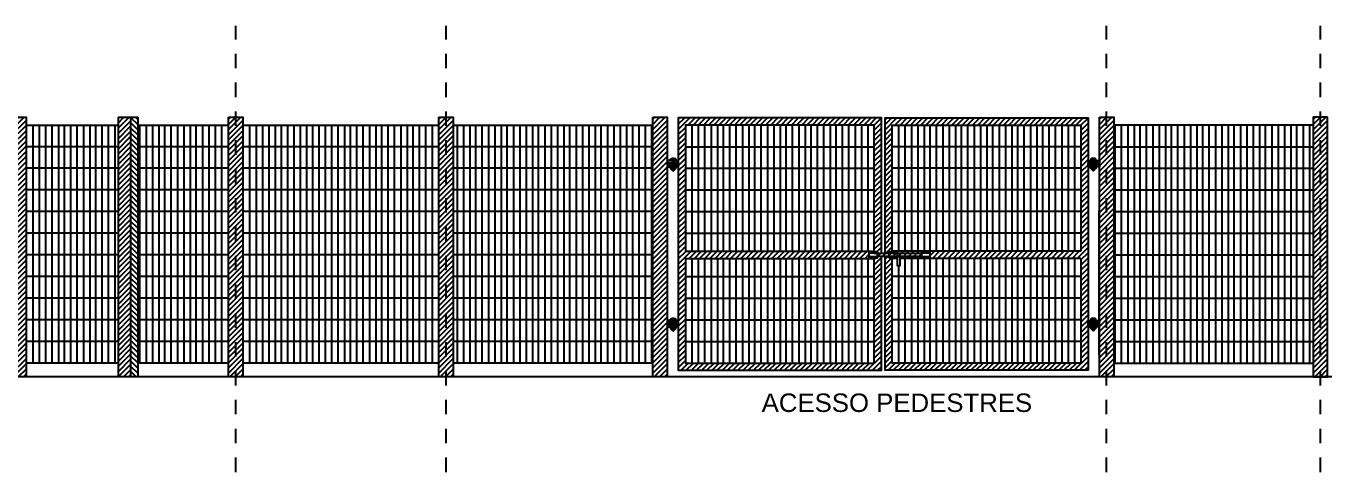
# Model space of a CAD drawing. Extents: x 257.2 to 349.4, y 13.2 to 90.5.
# Drawn here: x 304.5 to 313.51, y 48.4 to 51.49 of the extents above; entities that cross this region are included whole.
import ezdxf

# ---------------------------------------------------------------- set-up
doc = ezdxf.new("R2010")
doc.units = 0
doc.header["$LTSCALE"] = 0.005
doc.linetypes.add('C5', pattern=[60, 50, -5, 0, -5])
doc.layers.get('0').update_dxf_attribs({"linetype": 'CONTINUOUS'})
for name, color, linetype in [('02', 2, 'CONTINUOUS'), ('A-ESQUADRIAS', 2, 'CONTINUOUS'), ('ARQ-EXO-1_025', 251, 'C5'), ('ARQ-HTC', 9, 'CONTINUOUS'), ('ARQ-SMB-1_100', 1, 'CONTINUOUS'), ('PILAR_RECT', 6, 'CONTINUOUS'), ('PORTAL_VTA_PROX', 1, 'CONTINUOUS')]:
    doc.layers.add(name, color=color, linetype=linetype)
doc.styles.add('ESC-50-A20', font='arial.ttf', dxfattribs={"height": 0.1})
pattern_1 = [(45, (98.681149, -48.419992), (-0.0179605122, 0.0179605122), [])]

msp = doc.modelspace()

# ---------------------------------------------------------------- hatches: boundary and pattern name
at = {"layer": 'ARQ-HTC', "linetype": 'Continuous'}
h = msp.add_hatch(dxfattribs=at)
h.set_pattern_fill('ANSI31', color=150, scale=0.008)
h.set_pattern_definition([(45, (95.715885, -48.419992), (-0.0179605122, 0.0179605122), [])])
h.paths.add_polyline_path([(304.4967, 50.8593), (304.3967, 50.8593), (304.3967, 49.0593), (304.4967, 49.0593)])
h = msp.add_hatch(dxfattribs=at)
h.set_pattern_fill('ANSI31', color=150, scale=0.008)
h.set_pattern_definition([(45, (84.714996, 37.77037), (-0.0179605122, 0.0179605122), [])])
h.paths.add_polyline_path([(305.2217, 50.8593), (305.1351, 50.8593), (305.1351, 49.0593), (305.2217, 49.0593)])
h = msp.add_hatch(dxfattribs=at)
h.set_pattern_fill('ANSI31', color=150, scale=0.008, angle=90)
h.set_pattern_definition([(135, (84.714996, 37.77037), (-0.0179605122, -0.0179605122), [])])
h.paths.add_polyline_path([(305.2717, 50.8593), (305.2217, 50.8593), (305.2217, 49.0593), (305.2717, 49.0593)])
h = msp.add_hatch(dxfattribs=at)
h.set_pattern_fill('ANSI31', color=150, scale=0.008)
h.set_pattern_definition([(45, (97.221413, -48.419992), (-0.0179605122, 0.0179605122), [])])
h.paths.add_polyline_path([(306.0023, 50.8593), (305.9023, 50.8593), (305.9023, 49.0593), (306.0023, 49.0593)])
h = msp.add_hatch(dxfattribs=at)
h.set_pattern_fill('ANSI31', color=150, scale=0.008)
h.set_pattern_definition(pattern_1)
h.paths.add_polyline_path([(307.462, 50.8593), (307.362, 50.8593), (307.362, 49.0593), (307.462, 49.0593)])
h = msp.add_hatch(dxfattribs=at)
h.set_pattern_fill('ANSI31', color=150, scale=0.008)
h.set_pattern_definition([(45, (100.165885, -48.419992), (-0.0179605122, 0.0179605122), [])])
h.paths.add_polyline_path([(308.9467, 50.8593), (308.8467, 50.8593), (308.8467, 49.0593), (308.9467, 49.0593)])
h = msp.add_hatch(dxfattribs=at)
h.set_pattern_fill('ANSI31', color=150, scale=0.008)
h.set_pattern_definition([(45, (121.176426, -48.419992), (-0.0179605122, 0.0179605122), [])])
h.paths.add_polyline_path([(310.4343, 50.8552), (309.0242, 50.8552), (309.0242, 49.1052), (310.4343, 49.1052), (310.4343, 49.894), (310.4849, 49.894), (310.4849, 49.9165), (310.4343, 49.9165)])
h.paths.add_polyline_path([(310.3843, 50.8052), (310.3843, 49.9302), (309.0742, 49.9302), (309.0742, 50.8052)], flags=16)
h.paths.add_polyline_path([(310.3397, 50.6552), (310.3397, 50.0552), (309.1179, 50.0552), (309.1179, 50.6552)], flags=0)
h.paths.add_polyline_path([(310.2953, 50.5052), (310.2953, 50.2052), (309.1624, 50.2052), (309.1624, 50.5052)], flags=0)
h.paths.add_polyline_path([(310.3843, 49.8802), (310.3843, 49.1552), (309.0742, 49.1552), (309.0742, 49.8802)], flags=16)
h.paths.add_polyline_path([(310.3397, 49.7552), (310.3397, 49.3052), (309.1179, 49.3052), (309.1179, 49.7552)], flags=0)
h.paths.add_polyline_path([(310.2953, 49.6052), (310.2953, 49.4552), (309.1624, 49.4552), (309.1624, 49.6052)], flags=0)
h.paths.add_polyline_path([(310.3474, 49.9265), (310.4073, 49.9265), (310.4073, 49.884), (310.3474, 49.884)], flags=16)
h.paths.add_polyline_path([(311.8692, 50.8552), (310.4593, 50.8552), (310.4593, 49.9165), (310.4849, 49.9165), (310.4849, 49.894), (310.4593, 49.894), (310.4593, 49.1052), (311.8692, 49.1052)])
h.paths.add_polyline_path([(311.8192, 50.8052), (311.8192, 49.9302), (310.5093, 49.9302), (310.5093, 50.8052)], flags=16)
h.paths.add_polyline_path([(311.7746, 50.6552), (311.7746, 50.0552), (310.5528, 50.0552), (310.5528, 50.6552)], flags=0)
h.paths.add_polyline_path([(311.7302, 50.5052), (311.7302, 50.2052), (310.5973, 50.2052), (310.5973, 50.5052)], flags=0)
h.paths.add_polyline_path([(310.7723, 49.9265), (310.7723, 49.884), (310.7125, 49.884), (310.7125, 49.894), (310.5627, 49.894), (310.5627, 49.8802), (311.8192, 49.8802), (311.8192, 49.1552), (310.5093, 49.1552), (310.5093, 49.8802), (310.5447, 49.8802), (310.5447, 49.894), (310.5452, 49.894), (310.5627, 49.894), (310.7125, 49.894), (310.7125, 49.9265)], flags=16)
h.paths.add_polyline_path([(311.7746, 49.7552), (311.7746, 49.3052), (310.5528, 49.3052), (310.5528, 49.7552)], flags=0)
h.paths.add_polyline_path([(311.7302, 49.6052), (311.7302, 49.4552), (310.5973, 49.4552), (310.5973, 49.6052)], flags=0)
h = msp.add_hatch(dxfattribs=at)
h.set_pattern_fill('ANSI31', color=150, scale=0.008)
h.set_pattern_definition([(45, (103.265885, -48.419992), (-0.0179605122, 0.0179605122), [])])
h.paths.add_polyline_path([(312.0467, 50.8593), (311.9467, 50.8593), (311.9467, 49.0593), (312.0467, 49.0593)])
h = msp.add_hatch(dxfattribs=at)
h.set_pattern_fill('ANSI31', color=150, scale=0.008)
h.set_pattern_definition(pattern_1)
h.paths.add_polyline_path([(313.4315, 50.8593), (313.5315, 50.8593), (313.5315, 49.0593), (313.4315, 49.0593)])

# ---------------------------------------------------------------- linework, layer by layer
at = {"color": 3}
for p, q in [((305.1351, 50.8593), (305.1351, 49.0593)), ((305.1351, 50.8593), (305.2717, 50.8593)), ((305.2217, 50.8593), (305.2217, 49.0593)), ((305.2717, 50.8593), (305.2717, 49.0593)), ((309.0742, 49.9302), (310.3843, 49.9302)), ((311.8192, 49.9302), (310.5093, 49.9302)), ((309.0742, 49.8802), (310.3843, 49.8802)), ((310.5447, 49.8802), (310.5093, 49.8802)), ((311.8192, 49.8802), (310.5627, 49.8802))]:
    msp.add_line(p, q, dxfattribs=at)
for points in [[(304.3967, 50.8593), (304.4967, 50.8593), (304.4967, 49.0593), (304.4967, 49.0593), (304.3967, 49.0593), (304.3967, 50.8593)], [(305.9023, 50.8593), (306.0023, 50.8593), (306.0023, 49.0593), (306.0023, 49.0593), (305.9023, 49.0593), (305.9023, 50.8593)], [(307.362, 50.8593), (307.462, 50.8593), (307.462, 49.0593), (307.462, 49.0593), (307.362, 49.0593), (307.362, 50.8593)], [(308.8467, 50.8593), (308.9467, 50.8593), (308.9467, 49.0593), (308.9467, 49.0593), (308.8467, 49.0593), (308.8467, 50.8593)], [(310.4343, 49.9165), (310.4343, 50.8552), (309.0242, 50.8552), (309.0242, 49.1052), (310.4343, 49.1052), (310.4343, 49.894)], [(310.4593, 49.9165), (310.4593, 50.8552), (311.8692, 50.8552), (311.8692, 49.1052), (310.4593, 49.1052), (310.4593, 49.894)], [(311.9467, 50.8593), (312.0467, 50.8593), (312.0467, 49.0593), (312.0467, 49.0593), (311.9467, 49.0593), (311.9467, 50.8593)], [(313.5315, 50.8593), (313.4315, 50.8593), (313.4315, 49.0593), (313.4315, 49.0593), (313.5315, 49.0593), (313.5315, 50.8593)], [(310.3843, 49.9302), (310.3843, 50.8052), (309.0742, 50.8052), (309.0742, 49.9302)], [(310.5093, 49.9302), (310.5093, 50.8052), (311.8192, 50.8052), (311.8192, 49.9302)], [(309.0742, 49.8802), (309.0742, 49.1552), (310.3843, 49.1552), (310.3843, 49.8802)], [(311.8192, 49.8802), (311.8192, 49.1552), (310.5093, 49.1552), (310.5093, 49.8802)]]:
    msp.add_lwpolyline(points, dxfattribs=at)
at = {"layer": '02', "color": 253, "linetype": 'Continuous'}
for p, q in [((311.9457, 49.2093, 0.8119), (311.9457, 50.2093, 0.8119)), ((311.9467, 49.4093, 0.8119), (311.8692, 49.4093, 0.8119))]:
    msp.add_line(p, q, dxfattribs=at)
at = {"layer": 'A-ESQUADRIAS', "linetype": 'Continuous'}
for p, q in [((310.4073, 49.9165), (310.3474, 49.9165)), ((310.3474, 49.894), (310.4073, 49.894)), ((310.3843, 49.9165), (310.5093, 49.9165)), ((310.4073, 49.9165), (310.4849, 49.9165)), ((310.4849, 49.894), (310.4073, 49.894)), ((310.5447, 49.9165), (310.4849, 49.9165)), ((310.4849, 49.9165), (310.4849, 49.9165)), ((310.4849, 49.894), (310.5447, 49.894)), ((310.4853, 49.9165), (310.5452, 49.9165)), ((310.5452, 49.894), (310.4853, 49.894)), ((310.5447, 49.9165), (310.7125, 49.9165)), ((310.7125, 49.894), (310.5447, 49.894)), ((310.7723, 49.9165), (310.7125, 49.9165)), ((310.7125, 49.894), (310.7723, 49.894))]:
    msp.add_line(p, q, dxfattribs=at)
for points in [[(308.9467, 50.5443), (309.014, 50.5443), (309.014, 50.5593), (308.9467, 50.5593)], [(308.9756, 50.5739), (309.0015, 50.5739), (309.0065, 50.5689), (309.0065, 50.5593), (308.9706, 50.5593), (308.9706, 50.5689)], [(311.9467, 50.5443), (311.8794, 50.5443), (311.8794, 50.5593), (311.9467, 50.5593)], [(311.9179, 50.5739), (311.8919, 50.5739), (311.8869, 50.5689), (311.8869, 50.5593), (311.9229, 50.5593), (311.9229, 50.5689)], [(308.9467, 50.5145), (309.014, 50.5145), (309.014, 50.5294), (308.9467, 50.5294)], [(308.9569, 50.5294), (309.0242, 50.5294), (309.0242, 50.5443), (308.9569, 50.5443)], [(308.9756, 50.4999), (309.0015, 50.4999), (309.0065, 50.5049), (309.0065, 50.5145), (308.9706, 50.5145), (308.9706, 50.5049)], [(311.9365, 50.5294), (311.8692, 50.5294), (311.8692, 50.5443), (311.9365, 50.5443)], [(311.9467, 50.5145), (311.8794, 50.5145), (311.8794, 50.5294), (311.9467, 50.5294)], [(311.9179, 50.4999), (311.8919, 50.4999), (311.8869, 50.5049), (311.8869, 50.5145), (311.9229, 50.5145), (311.9229, 50.5049)], [(310.3474, 49.884), (310.4073, 49.884), (310.4073, 49.9265), (310.3474, 49.9265)], [(310.4849, 49.884), (310.5447, 49.884), (310.5447, 49.9265), (310.4849, 49.9265)], [(310.7125, 49.884), (310.7723, 49.884), (310.7723, 49.9265), (310.7125, 49.9265)], [(310.5447, 49.894), (310.5627, 49.894), (310.5627, 49.8287), (310.5447, 49.8287)], [(308.9467, 49.4351), (309.014, 49.4351), (309.014, 49.4501), (308.9467, 49.4501)], [(308.9467, 49.4052), (309.014, 49.4052), (309.014, 49.4202), (308.9467, 49.4202)], [(308.9569, 49.4202), (309.0242, 49.4202), (309.0242, 49.4351), (308.9569, 49.4351)], [(308.9756, 49.4647), (309.0015, 49.4647), (309.0065, 49.4597), (309.0065, 49.4501), (308.9706, 49.4501), (308.9706, 49.4597)], [(308.9756, 49.3907), (309.0015, 49.3907), (309.0065, 49.3957), (309.0065, 49.4052), (308.9706, 49.4052), (308.9706, 49.3957)], [(311.9365, 49.4202), (311.8692, 49.4202), (311.8692, 49.4351), (311.9365, 49.4351)], [(311.9467, 49.4351), (311.8794, 49.4351), (311.8794, 49.4501), (311.9467, 49.4501)], [(311.9467, 49.4052), (311.8794, 49.4052), (311.8794, 49.4202), (311.9467, 49.4202)], [(311.9179, 49.4647), (311.8919, 49.4647), (311.8869, 49.4597), (311.8869, 49.4501), (311.9229, 49.4501), (311.9229, 49.4597)], [(311.9179, 49.3907), (311.8919, 49.3907), (311.8869, 49.3957), (311.8869, 49.4052), (311.9229, 49.4052), (311.9229, 49.3957)]]:
    msp.add_lwpolyline(points, close=True, dxfattribs=at)
at = {"layer": 'ARQ-EXO-1_025', "ltscale": 0.01}
for p, q in [((305.9523, 48.3993), (305.9523, 51.4921)), ((307.412, 48.3993), (307.412, 51.4921)), ((311.9967, 48.3993), (311.9967, 51.4921)), ((313.4815, 48.3993), (313.4815, 51.4921))]:
    msp.add_line(p, q, dxfattribs=at)
at = {"layer": 'PILAR_RECT'}
msp.add_line((320.1633, 49.0593), (300.3594, 49.0593), dxfattribs=at)
at = {"layer": 'PORTAL_VTA_PROX'}
for p, q in [((304.4967, 50.8052), (305.1351, 50.8052)), ((304.5431, 50.8052), (304.5431, 49.1552)), ((304.5876, 50.8052), (304.5876, 49.1552)), ((304.632, 50.8052), (304.632, 49.1552)), ((304.6765, 50.8052), (304.6765, 49.1552)), ((304.721, 50.8052), (304.721, 49.1552)), ((304.7608, 50.8052), (304.7608, 49.1552)), ((304.8052, 50.8052), (304.8052, 49.1552)), ((304.8497, 50.8052), (304.8497, 49.1552)), ((304.8942, 50.8052), (304.8942, 49.1552)), ((304.9387, 50.8052), (304.9387, 49.1552)), ((304.9784, 50.8052), (304.9784, 49.1552)), ((305.0229, 50.8052), (305.0229, 49.1552)), ((305.0674, 50.8052), (305.0674, 49.1552)), ((305.1119, 50.8052), (305.1119, 49.1552)), ((305.2717, 50.8052), (305.9023, 50.8052)), ((305.2851, 50.8052), (305.2851, 49.1552)), ((305.3295, 50.8052), (305.3295, 49.1552)), ((305.374, 50.8052), (305.374, 49.1552)), ((305.4185, 50.8052), (305.4185, 49.1552)), ((305.4583, 50.8052), (305.4583, 49.1552)), ((305.5027, 50.8052), (305.5027, 49.1552)), ((305.5472, 50.8052), (305.5472, 49.1552)), ((305.5917, 50.8052), (305.5917, 49.1552)), ((305.6362, 50.8052), (305.6362, 49.1552)), ((305.6759, 50.8052), (305.6759, 49.1552)), ((305.7204, 50.8052), (305.7204, 49.1552)), ((305.7649, 50.8052), (305.7649, 49.1552)), ((305.8094, 50.8052), (305.8094, 49.1552)), ((305.8538, 50.8052), (305.8538, 49.1552)), ((306.0023, 50.8052), (307.362, 50.8052)), ((306.0486, 50.8052), (306.0486, 49.1552)), ((306.0931, 50.8052), (306.0931, 49.1552)), ((306.1376, 50.8052), (306.1376, 49.1552)), ((306.182, 50.8052), (306.182, 49.1552)), ((306.2265, 50.8052), (306.2265, 49.1552)), ((306.2663, 50.8052), (306.2663, 49.1552)), ((306.3108, 50.8052), (306.3108, 49.1552)), ((306.3552, 50.8052), (306.3552, 49.1552)), ((306.3997, 50.8052), (306.3997, 49.1552)), ((306.4442, 50.8052), (306.4442, 49.1552)), ((306.484, 50.8052), (306.484, 49.1552)), ((306.5284, 50.8052), (306.5284, 49.1552)), ((306.5729, 50.8052), (306.5729, 49.1552)), ((306.6174, 50.8052), (306.6174, 49.1552)), ((306.6619, 50.8052), (306.6619, 49.1552)), ((306.7063, 50.8052), (306.7063, 49.1552)), ((306.7461, 50.8052), (306.7461, 49.1552)), ((306.7906, 50.8052), (306.7906, 49.1552)), ((306.8351, 50.8052), (306.8351, 49.1552)), ((306.8795, 50.8052), (306.8795, 49.1552)), ((306.924, 50.8052), (306.924, 49.1552)), ((306.9638, 50.8052), (306.9638, 49.1552)), ((307.0083, 50.8052), (307.0083, 49.1552)), ((307.0527, 50.8052), (307.0527, 49.1552)), ((307.0972, 50.8052), (307.0972, 49.1552)), ((307.1417, 50.8052), (307.1417, 49.1552)), ((307.1815, 50.8052), (307.1815, 49.1552)), ((307.2259, 50.8052), (307.2259, 49.1552)), ((307.2704, 50.8052), (307.2704, 49.1552)), ((307.3149, 50.8052), (307.3149, 49.1552)), ((307.3594, 50.8052), (307.3594, 49.1552)), ((307.462, 50.8052), (308.8467, 50.8052)), ((307.4881, 50.8052), (307.4881, 49.1552)), ((307.5326, 50.8052), (307.5326, 49.1552)), ((307.577, 50.8052), (307.577, 49.1552)), ((307.6168, 50.8052), (307.6168, 49.1552)), ((307.6613, 50.8052), (307.6613, 49.1552)), ((307.7058, 50.8052), (307.7058, 49.1552)), ((307.7502, 50.8052), (307.7502, 49.1552)), ((307.7947, 50.8052), (307.7947, 49.1552)), ((307.8345, 50.8052), (307.8345, 49.1552)), ((307.879, 50.8052), (307.879, 49.1552)), ((307.9234, 50.8052), (307.9234, 49.1552)), ((307.9679, 50.8052), (307.9679, 49.1552)), ((308.0124, 50.8052), (308.0124, 49.1552)), ((308.0522, 50.8052), (308.0522, 49.1552)), ((308.0966, 50.8052), (308.0966, 49.1552)), ((308.1411, 50.8052), (308.1411, 49.1552)), ((308.1856, 50.8052), (308.1856, 49.1552)), ((308.2301, 50.8052), (308.2301, 49.1552)), ((308.2699, 50.8052), (308.2699, 49.1552)), ((308.3143, 50.8052), (308.3143, 49.1552)), ((308.3588, 50.8052), (308.3588, 49.1552)), ((308.4033, 50.8052), (308.4033, 49.1552)), ((308.4477, 50.8052), (308.4477, 49.1552)), ((308.4875, 50.8052), (308.4875, 49.1552)), ((308.532, 50.8052), (308.532, 49.1552)), ((308.5765, 50.8052), (308.5765, 49.1552)), ((308.6209, 50.8052), (308.6209, 49.1552)), ((308.6654, 50.8052), (308.6654, 49.1552)), ((308.7052, 50.8052), (308.7052, 49.1552)), ((308.7497, 50.8052), (308.7497, 49.1552)), ((308.7941, 50.8052), (308.7941, 49.1552)), ((308.8386, 50.8052), (308.8386, 49.1552)), ((309.1179, 50.8052), (309.1179, 49.9302)), ((309.1624, 50.8052), (309.1624, 49.9302)), ((309.2069, 50.8052), (309.2069, 49.9302)), ((309.2514, 50.8052), (309.2514, 49.9302)), ((309.2958, 50.8052), (309.2958, 49.9302)), ((309.3356, 50.8052), (309.3356, 49.9302)), ((309.3801, 50.8052), (309.3801, 49.9302)), ((309.4246, 50.8052), (309.4246, 49.9302)), ((309.469, 50.8052), (309.469, 49.9302)), ((309.5135, 50.8052), (309.5135, 49.9302)), ((309.5533, 50.8052), (309.5533, 49.9302)), ((309.5978, 50.8052), (309.5978, 49.9302)), ((309.6422, 50.8052), (309.6422, 49.9302)), ((309.6867, 50.8052), (309.6867, 49.9302)), ((309.7312, 50.8052), (309.7312, 49.9302)), ((309.771, 50.8052), (309.771, 49.9302)), ((309.8154, 50.8052), (309.8154, 49.9302)), ((309.8599, 50.8052), (309.8599, 49.9302)), ((309.9044, 50.8052), (309.9044, 49.9302)), ((309.9442, 50.8052), (309.9442, 49.9302)), ((309.9887, 50.8052), (309.9887, 49.9302)), ((310.0331, 50.8052), (310.0331, 49.9302)), ((310.0776, 50.8052), (310.0776, 49.9302)), ((310.1174, 50.8052), (310.1174, 49.9302)), ((310.1619, 50.8052), (310.1619, 49.9302)), ((310.2063, 50.8052), (310.2063, 49.9302)), ((310.2508, 50.8052), (310.2508, 49.9302)), ((310.2953, 50.8052), (310.2953, 49.9302)), ((310.3397, 50.8052), (310.3397, 49.9302)), ((310.5528, 50.8052), (310.5528, 49.9302)), ((310.5973, 50.8052), (310.5973, 49.9302)), ((310.6418, 50.8052), (310.6418, 49.9302)), ((310.6863, 50.8052), (310.6863, 49.9302)), ((310.7307, 50.8052), (310.7307, 49.9302)), ((310.7705, 50.8052), (310.7705, 49.9302)), ((310.815, 50.8052), (310.815, 49.9302)), ((310.8595, 50.8052), (310.8595, 49.9302)), ((310.9039, 50.8052), (310.9039, 49.9302)), ((310.9484, 50.8052), (310.9484, 49.9302)), ((310.9882, 50.8052), (310.9882, 49.9302)), ((311.0327, 50.8052), (311.0327, 49.9302)), ((311.0771, 50.8052), (311.0771, 49.9302)), ((311.1216, 50.8052), (311.1216, 49.9302)), ((311.1661, 50.8052), (311.1661, 49.9302)), ((311.2059, 50.8052), (311.2059, 49.9302)), ((311.2503, 50.8052), (311.2503, 49.9302)), ((311.2948, 50.8052), (311.2948, 49.9302)), ((311.3393, 50.8052), (311.3393, 49.9302)), ((311.3791, 50.8052), (311.3791, 49.9302)), ((311.4236, 50.8052), (311.4236, 49.9302)), ((311.468, 50.8052), (311.468, 49.9302)), ((311.5125, 50.8052), (311.5125, 49.9302)), ((311.5523, 50.8052), (311.5523, 49.9302)), ((311.5968, 50.8052), (311.5968, 49.9302)), ((311.6412, 50.8052), (311.6412, 49.9302)), ((311.6857, 50.8052), (311.6857, 49.9302)), ((311.7302, 50.8052), (311.7302, 49.9302)), ((311.7746, 50.8052), (311.7746, 49.9302)), ((313.4315, 50.8052), (312.0467, 50.8052)), ((312.0548, 50.8052), (312.0548, 49.1552)), ((312.0993, 50.8052), (312.0993, 49.1552)), ((312.1438, 50.8052), (312.1438, 49.1552)), ((312.1882, 50.8052), (312.1882, 49.1552)), ((312.228, 50.8052), (312.228, 49.1552)), ((312.2725, 50.8052), (312.2725, 49.1552)), ((312.317, 50.8052), (312.317, 49.1552)), ((312.3614, 50.8052), (312.3614, 49.1552)), ((312.4059, 50.8052), (312.4059, 49.1552)), ((312.4457, 50.8052), (312.4457, 49.1552)), ((312.4902, 50.8052), (312.4902, 49.1552)), ((312.5347, 50.8052), (312.5347, 49.1552)), ((312.5791, 50.8052), (312.5791, 49.1552)), ((312.6236, 50.8052), (312.6236, 49.1552)), ((312.6634, 50.8052), (312.6634, 49.1552)), ((312.7079, 50.8052), (312.7079, 49.1552)), ((312.7523, 50.8052), (312.7523, 49.1552)), ((312.7968, 50.8052), (312.7968, 49.1552)), ((312.8413, 50.8052), (312.8413, 49.1552)), ((312.8811, 50.8052), (312.8811, 49.1552)), ((312.9255, 50.8052), (312.9255, 49.1552)), ((312.97, 50.8052), (312.97, 49.1552)), ((313.0145, 50.8052), (313.0145, 49.1552)), ((313.0589, 50.8052), (313.0589, 49.1552)), ((313.0987, 50.8052), (313.0987, 49.1552)), ((313.1432, 50.8052), (313.1432, 49.1552)), ((313.1877, 50.8052), (313.1877, 49.1552)), ((313.2321, 50.8052), (313.2321, 49.1552)), ((313.2766, 50.8052), (313.2766, 49.1552)), ((313.3164, 50.8052), (313.3164, 49.1552)), ((313.3609, 50.8052), (313.3609, 49.1552)), ((313.4054, 50.8052), (313.4054, 49.1552)), ((305.1351, 50.6552), (304.4967, 50.6552)), ((305.9023, 50.6552), (305.2717, 50.6552)), ((307.362, 50.6552), (306.0023, 50.6552)), ((308.8467, 50.6552), (307.462, 50.6552)), ((309.0742, 50.6552), (310.3843, 50.6552)), ((311.8192, 50.6552), (310.5093, 50.6552)), ((312.0467, 50.6552), (313.4315, 50.6552)), ((305.1351, 50.5052), (304.4967, 50.5052)), ((305.9023, 50.5052), (305.2717, 50.5052)), ((307.362, 50.5052), (306.0023, 50.5052)), ((308.8467, 50.5052), (307.462, 50.5052)), ((308.9825, 50.4986), (308.9951, 50.4986)), ((308.9825, 50.4967), (308.9951, 50.4967)), ((308.9825, 50.4948), (308.9951, 50.4948)), ((308.9825, 50.4932), (308.9951, 50.4932)), ((309.0742, 50.5052), (310.3843, 50.5052)), ((311.8192, 50.5052), (310.5093, 50.5052)), ((311.9109, 50.4986), (311.8983, 50.4986)), ((311.9109, 50.4967), (311.8983, 50.4967)), ((311.9109, 50.4948), (311.8983, 50.4948)), ((311.9109, 50.4932), (311.8983, 50.4932)), ((312.0467, 50.5052), (313.4315, 50.5052)), ((305.1351, 50.3552), (304.4967, 50.3552)), ((305.9023, 50.3552), (305.2717, 50.3552)), ((307.362, 50.3552), (306.0023, 50.3552)), ((308.8467, 50.3552), (307.462, 50.3552)), ((309.0742, 50.3552), (310.3843, 50.3552)), ((311.8192, 50.3552), (310.5093, 50.3552)), ((312.0467, 50.3552), (313.4315, 50.3552)), ((305.1351, 50.2052), (304.4967, 50.2052)), ((305.9023, 50.2052), (305.2717, 50.2052)), ((307.362, 50.2052), (306.0023, 50.2052)), ((308.8467, 50.2052), (307.462, 50.2052)), ((309.0742, 50.2052), (310.3843, 50.2052)), ((311.8192, 50.2052), (310.5093, 50.2052)), ((312.0467, 50.2052), (313.4315, 50.2052)), ((305.1351, 50.0552), (304.4967, 50.0552)), ((305.9023, 50.0552), (305.2717, 50.0552)), ((307.362, 50.0552), (306.0023, 50.0552)), ((308.8467, 50.0552), (307.462, 50.0552)), ((309.0742, 50.0552), (310.3843, 50.0552)), ((311.8192, 50.0552), (310.5093, 50.0552)), ((312.0467, 50.0552), (313.4315, 50.0552)), ((305.1351, 49.9052), (304.4967, 49.9052)), ((305.9023, 49.9052), (305.2717, 49.9052)), ((307.362, 49.9052), (306.0023, 49.9052)), ((308.8467, 49.9052), (307.462, 49.9052)), ((309.1179, 49.8802), (309.1179, 49.1552)), ((309.1624, 49.8802), (309.1624, 49.1552)), ((309.2069, 49.8802), (309.2069, 49.1552)), ((309.2514, 49.8802), (309.2514, 49.1552)), ((309.2958, 49.8802), (309.2958, 49.1552)), ((309.3356, 49.8802), (309.3356, 49.1552)), ((309.3801, 49.8802), (309.3801, 49.1552)), ((309.4246, 49.8802), (309.4246, 49.1552)), ((309.469, 49.8802), (309.469, 49.1552)), ((309.5135, 49.8802), (309.5135, 49.1552)), ((309.5533, 49.8802), (309.5533, 49.1552)), ((309.5978, 49.8802), (309.5978, 49.1552)), ((309.6422, 49.8802), (309.6422, 49.1552)), ((309.6867, 49.8802), (309.6867, 49.1552)), ((309.7312, 49.8802), (309.7312, 49.1552)), ((309.771, 49.8802), (309.771, 49.1552)), ((309.8154, 49.8802), (309.8154, 49.1552)), ((309.8599, 49.8802), (309.8599, 49.1552)), ((309.9044, 49.8802), (309.9044, 49.1552)), ((309.9442, 49.8802), (309.9442, 49.1552)), ((309.9887, 49.8802), (309.9887, 49.1552)), ((310.0331, 49.8802), (310.0331, 49.1552)), ((310.0776, 49.8802), (310.0776, 49.1552)), ((310.1174, 49.8802), (310.1174, 49.1552)), ((310.1619, 49.8802), (310.1619, 49.1552)), ((310.2063, 49.8802), (310.2063, 49.1552)), ((310.2508, 49.8802), (310.2508, 49.1552)), ((310.2953, 49.8802), (310.2953, 49.1552)), ((310.3397, 49.8802), (310.3397, 49.1552)), ((310.5528, 49.8287), (310.5528, 49.1552)), ((310.5973, 49.8802), (310.5973, 49.1552)), ((310.6418, 49.8802), (310.6418, 49.1552)), ((310.6863, 49.8802), (310.6863, 49.1552)), ((310.7307, 49.8802), (310.7307, 49.1552)), ((310.7705, 49.8802), (310.7705, 49.1552)), ((310.815, 49.8802), (310.815, 49.1552)), ((310.8595, 49.8802), (310.8595, 49.1552)), ((310.9039, 49.8802), (310.9039, 49.1552)), ((310.9484, 49.8802), (310.9484, 49.1552)), ((310.9882, 49.8802), (310.9882, 49.1552)), ((311.0327, 49.8802), (311.0327, 49.1552)), ((311.0771, 49.8802), (311.0771, 49.1552)), ((311.1216, 49.8802), (311.1216, 49.1552)), ((311.1661, 49.8802), (311.1661, 49.1552)), ((311.2059, 49.8802), (311.2059, 49.1552)), ((311.2503, 49.8802), (311.2503, 49.1552)), ((311.2948, 49.8802), (311.2948, 49.1552)), ((311.3393, 49.8802), (311.3393, 49.1552)), ((311.3791, 49.8802), (311.3791, 49.1552)), ((311.4236, 49.8802), (311.4236, 49.1552)), ((311.468, 49.8802), (311.468, 49.1552)), ((311.5125, 49.8802), (311.5125, 49.1552)), ((311.5523, 49.8802), (311.5523, 49.1552)), ((311.5968, 49.8802), (311.5968, 49.1552)), ((311.6412, 49.8802), (311.6412, 49.1552)), ((311.6857, 49.8802), (311.6857, 49.1552)), ((311.7302, 49.8802), (311.7302, 49.1552)), ((311.7746, 49.8802), (311.7746, 49.1552)), ((312.0467, 49.9052), (313.4315, 49.9052)), ((305.1351, 49.7552), (304.4967, 49.7552)), ((305.9023, 49.7552), (305.2717, 49.7552)), ((307.362, 49.7552), (306.0023, 49.7552)), ((308.8467, 49.7552), (307.462, 49.7552)), ((309.0742, 49.7552), (310.3843, 49.7552)), ((311.8192, 49.7552), (310.5093, 49.7552)), ((312.0467, 49.7552), (313.4315, 49.7552)), ((305.1351, 49.6052), (304.4967, 49.6052)), ((305.9023, 49.6052), (305.2717, 49.6052)), ((307.362, 49.6052), (306.0023, 49.6052)), ((308.8467, 49.6052), (307.462, 49.6052)), ((309.0742, 49.6052), (310.3843, 49.6052)), ((311.8192, 49.6052), (310.5093, 49.6052)), ((312.0467, 49.6052), (313.4315, 49.6052)), ((305.1351, 49.4552), (304.4967, 49.4552)), ((305.9023, 49.4552), (305.2717, 49.4552)), ((307.362, 49.4552), (306.0023, 49.4552)), ((308.8467, 49.4552), (307.462, 49.4552)), ((308.9825, 49.3894), (308.9951, 49.3894)), ((308.9825, 49.3874), (308.9951, 49.3874)), ((308.9825, 49.3856), (308.9951, 49.3856)), ((308.9825, 49.384), (308.9951, 49.384)), ((309.0742, 49.4552), (310.3843, 49.4552)), ((311.8192, 49.4552), (310.5093, 49.4552)), ((311.9109, 49.3894), (311.8983, 49.3894)), ((311.9109, 49.3874), (311.8983, 49.3874)), ((311.9109, 49.3856), (311.8983, 49.3856)), ((311.9109, 49.384), (311.8983, 49.384)), ((312.0467, 49.4552), (313.4315, 49.4552)), ((305.1351, 49.3052), (304.4967, 49.3052)), ((305.9023, 49.3052), (305.2717, 49.3052)), ((307.362, 49.3052), (306.0023, 49.3052)), ((308.8467, 49.3052), (307.462, 49.3052)), ((309.0742, 49.3052), (310.3843, 49.3052)), ((311.8192, 49.3052), (310.5093, 49.3052)), ((312.0467, 49.3052), (313.4315, 49.3052)), ((305.1351, 49.1552), (304.4967, 49.1552)), ((305.9023, 49.1552), (305.2717, 49.1552)), ((307.362, 49.1552), (306.0023, 49.1552)), ((308.8467, 49.1552), (307.462, 49.1552)), ((312.0467, 49.1552), (313.4315, 49.1552))]:
    msp.add_line(p, q, dxfattribs=at)
for points in [[(308.9875, 50.4882), (308.9901, 50.4882), (308.9951, 50.4932), (308.9951, 50.5739), (308.9825, 50.5739), (308.9825, 50.4932)], [(311.9059, 50.4882), (311.9033, 50.4882), (311.8983, 50.4932), (311.8983, 50.5739), (311.9109, 50.5739), (311.9109, 50.4932)], [(308.9875, 49.379), (308.9901, 49.379), (308.9951, 49.384), (308.9951, 49.4647), (308.9825, 49.4647), (308.9825, 49.384)], [(311.9059, 49.379), (311.9033, 49.379), (311.8983, 49.384), (311.8983, 49.4647), (311.9109, 49.4647), (311.9109, 49.384)]]:
    msp.add_lwpolyline(points, close=True, dxfattribs=at)

# ---------------------------------------------------------------- texts
at = {"layer": 'ARQ-SMB-1_100', "color": 2, "style": 'ESC-50-A20'}
msp.add_text('ACESSO PEDESTRES', height=0.128, dxfattribs=at).set_placement((309.6027, 48.8157))

doc.saveas('drawing.dxf')
